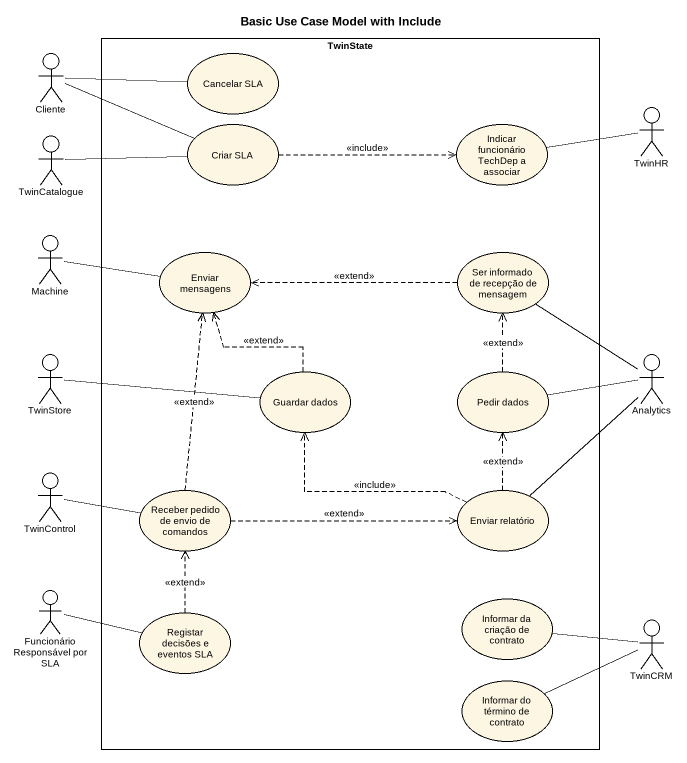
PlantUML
@startuml
title Basic Use Case Model with Include
actor Cliente
rectangle TwinState {
  usecase "Cancelar SLA" as Cancelar_SLA
  usecase "Criar SLA" as Criar_SLA
  usecase "Indicar funcionário TechDep a associar" as Indicar_funcionário_TechDep
  usecase "Enviar mensagens" as Enviar_mensagens
  usecase "Ser informado de recepção de mensagem" as Ser_informado_de_recepção
  usecase "Guardar dados" as Guardar_dados
  usecase "Pedir dados" as Pedir_dados
  usecase "Receber pedido de envio de comandos" as Receber_pedido_de_envio_de
  usecase "Enviar relatório" as Enviar_relatório
  usecase "Registar decisões e eventos SLA" as Registar_decisões_e_eventos
  usecase "Informar da criação de contrato" as Informar_da_criação_de
  usecase "Informar do término de contrato" as Informar_do_término_de
}
actor TwinHR
actor TwinCatalogue
actor Machine
actor TwinStore
actor Analytics
actor TwinControl
actor "Funcionário Responsável por SLA" as Funcionário_Responsável_por
actor TwinCRM
Cliente -right- Cancelar_SLA
Cliente -right- Criar_SLA
TwinHR -left- Indicar_funcionário_TechDep
TwinCatalogue -right- Criar_SLA
Criar_SLA .right.> Indicar_funcionário_TechDep : <<include>>
Machine -right- Enviar_mensagens
Ser_informado_de_recepção .left.> Enviar_mensagens : <<extend>>
TwinStore -right- Guardar_dados
Guardar_dados .up.> Enviar_mensagens : <<extend>>
Pedir_dados .up.> Ser_informado_de_recepção : <<extend>>
Analytics -up- Ser_informado_de_recepção
Analytics -left- Pedir_dados
Analytics -- Enviar_relatório
TwinControl -right- Receber_pedido_de_envio_de
Receber_pedido_de_envio_de .up.> Enviar_mensagens : <<extend>>
Receber_pedido_de_envio_de .right.> Enviar_relatório : <<extend>>
Enviar_relatório .left.> Guardar_dados : <<include>>
Enviar_relatório .up.> Pedir_dados : <<extend>>
Registar_decisões_e_eventos .up.> Receber_pedido_de_envio_de : <<extend>>
Registar_decisões_e_eventos -left- Funcionário_Responsável_por
TwinCRM -left- Informar_da_criação_de
TwinCRM -left- Informar_do_término_de
@enduml
